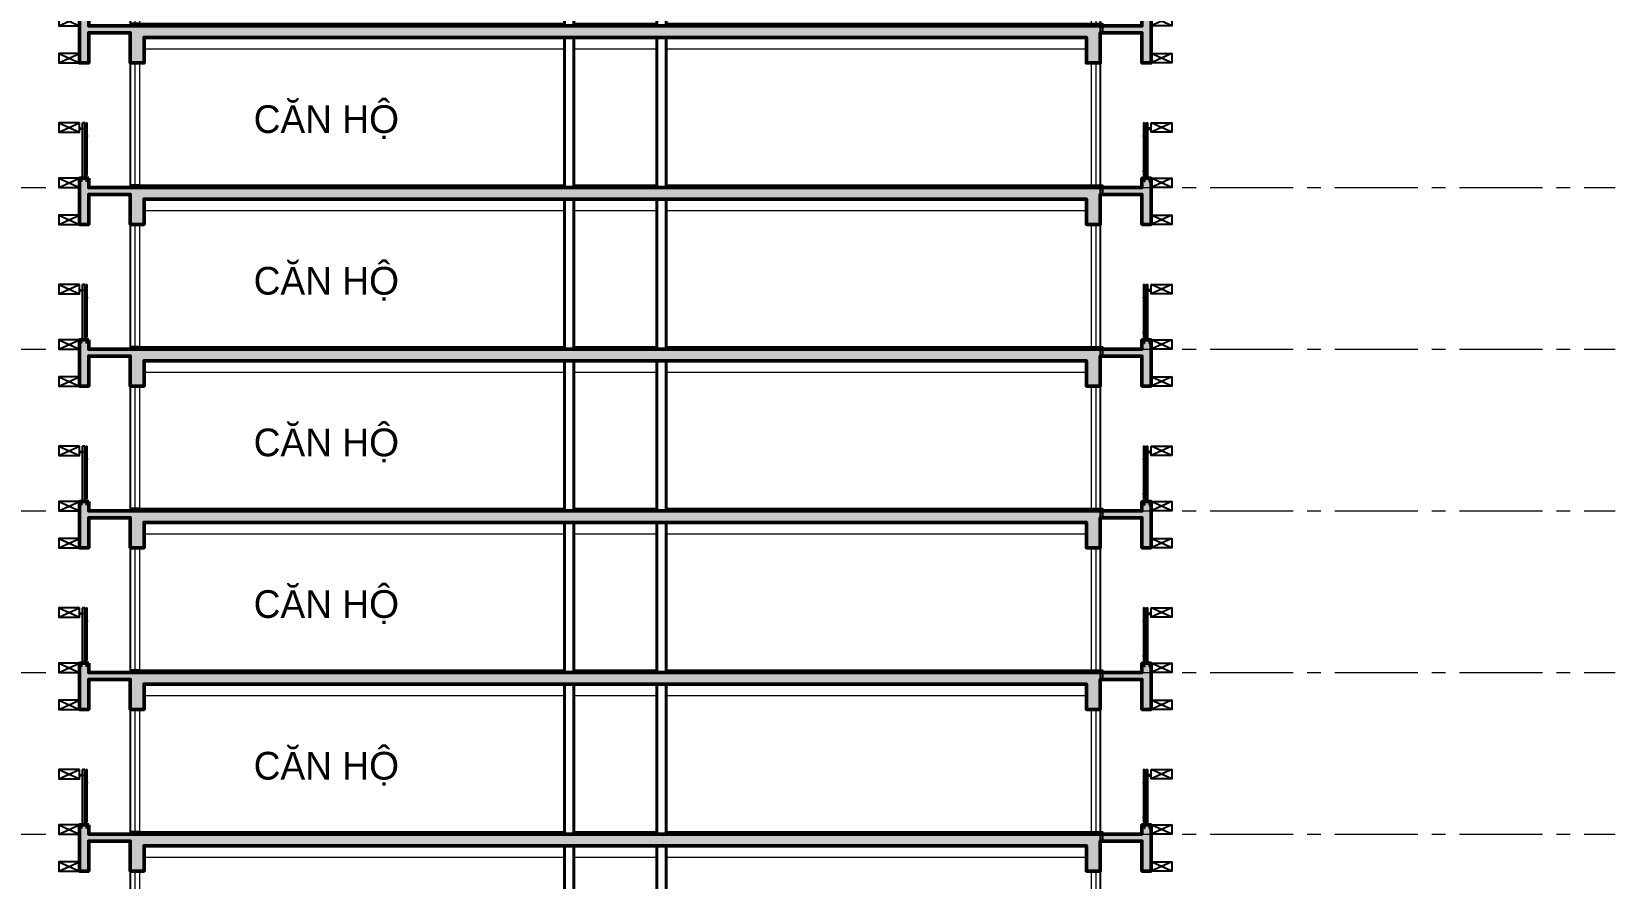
# Model space of a CAD drawing. Header units: millimetres. Extents: x 573003 to 1294762, y -9906 to 413061.
# Drawn here: x 656481 to 690765, y 119519 to 137851 of the extents above; entities that cross this region are included whole.
import ezdxf
from ezdxf.xclip import XClip

# ---------------------------------------------------------------- set-up
doc = ezdxf.new("R2010")
doc.units = ezdxf.units.MM
doc.header["$MEASUREMENT"] = 0
doc.linetypes.add('HIDDEN', pattern=[0.375, 0.25, -0.125])
doc.linetypes.add('IMPORT-CE', pattern=[135, 90, -15, 15, -15])
for name, color, linetype in [('A-ANNO-DIMS', 50, 'Continuous'), ('A-ANNO-ROOM', 50, 'Continuous'), ('A-ELEV-13FINE', 8, 'Continuous'), ('A-ELEV-15FINE', 1, 'Continuous'), ('A-ELEV-18LIGHT', 135, 'Continuous'), ('A-ELEV-40HEAVY', 90, 'Continuous'), ('A-ELEV-PATT 3', 251, 'Continuous'), ('A-GRID-01$0$A-ANNO-DIMS', 50, 'Continuous'), ('A-STRUCT-OTLN', 3, 'Continuous'), ('A-WALL-PATT', 251, 'Continuous'), ('HBA-DW-WIN', 1, 'Continuous')]:
    doc.layers.add(name, color=color, linetype=linetype)
for name, color, linetype, lineweight in [('KT-Net cat', 1, 'Continuous', 40), ('KT-Net cot', 2, 'Continuous', 50), ('KT-Net manh', 251, 'Continuous', 13), ('KT-Net thay', 7, 'Continuous', 25), ('KT-Net truc', 18, 'Continuous', 15)]:
    doc.layers.add(name, color=color, linetype=linetype, lineweight=lineweight)
doc.styles.add('HBA-Text', font='GOTHIC.TTF')

# ---------------------------------------------------------------- blocks, each defined once
blk = doc.blocks.new('1')
at = {"layer": 'A-GRID-01$0$A-ANNO-DIMS'}
for p, q in [((-85207, -52456), (-84757, -52256)), ((-85207, -52256), (-84757, -52456))]:
    blk.add_line(p, q, dxfattribs=at)
at = {"layer": 'A-GRID-01$0$A-ANNO-DIMS', "elevation": 0}
blk.add_lwpolyline([(-84757, -52256), (-85207, -52256), (-85207, -52456), (-84757, -52456)], close=True, dxfattribs=at)
blk = doc.blocks.new('Apart Typ Floor')
at = {"layer": 'A-WALL-PATT'}
h = blk.add_hatch(color=256, dxfattribs=at)
h.dxf.hatch_style = 1
h.paths.add_polyline_path([(-900, 200), (-1100, 200), (-1100, -800), (-900, -800), (-900, -150), (0, -150), (0, -800), (300, -800), (300, -250), (20700, -250), (20700, -800), (21000, -800), (21000, -150), (21900, -150), (21900, -800), (22100, -800), (22100, 200), (21900, 200), (21900, 0), (-900, 0)])
at = {"layer": 'A-ANNO-DIMS'}
for points in [[(-1032, 200), (-1032, 1400)], [(-982, 200), (-982, 1400)], [(21982, 200), (21982, 1400)], [(22032, 200), (22032, 1400)]]:
    blk.add_lwpolyline(points, dxfattribs=at)
for points in [[(-914, 200), (-1100, 200), (-1100, 188), (-914, 188)], [(21914, 200), (22100, 200), (22100, 188), (21914, 188)]]:
    blk.add_lwpolyline(points, close=True, dxfattribs=at)
at = {"layer": 'A-ELEV-13FINE'}
for points in [[(0, 50), (9400, 50)], [(100, 0), (100, 0)], [(9600, 50), (11400, 50)], [(11600, 50), (21050, 50), (21050, -150)]]:
    blk.add_lwpolyline(points, dxfattribs=at)
at = {"layer": 'A-ELEV-15FINE', "linetype": 'Continuous'}
for points in [[(-982, 1120), (-957, 1120)], [(-982, 1110), (-957, 1110)], [(21982, 1120), (21957, 1120)], [(21982, 1110), (21957, 1110)], [(-982, 365), (-957, 365)], [(-982, 355), (-957, 355)], [(21982, 365), (21957, 365)], [(21982, 355), (21957, 355)]]:
    blk.add_lwpolyline(points, dxfattribs=at)
at = {"layer": 'A-ELEV-15FINE', "linetype": 'Continuous', "elevation": 0}
for points in [[(-934, 1103), (-937, 1103), (-937, 1128), (-934, 1128)], [(21934, 1103), (21937, 1103), (21937, 1128), (21934, 1128)], [(-934, 373), (-937, 373), (-937, 348), (-934, 348)], [(21934, 373), (21937, 373), (21937, 348), (21934, 348)]]:
    blk.add_lwpolyline(points, close=True, dxfattribs=at)
at = {"layer": 'A-ELEV-15FINE'}
for points in [[(-1072, 205), (-1050, 205), (-1050, 200), (-1072, 200)], [(-942, 205), (-964, 205), (-964, 200), (-942, 200)], [(21942, 205), (21964, 205), (21964, 200), (21942, 200)], [(22072, 205), (22050, 205), (22050, 200), (22072, 200)]]:
    blk.add_lwpolyline(points, close=True, dxfattribs=at)
at = {"layer": 'A-ELEV-15FINE', "elevation": 0}
for points in [[(-1065, 205), (-1065, 208), (-1057, 208), (-1057, 205)], [(-949, 205), (-949, 208), (-958, 208), (-958, 205)], [(21949, 205), (21949, 208), (21958, 208), (21958, 205)], [(22065, 205), (22065, 208), (22057, 208), (22057, 205)]]:
    blk.add_lwpolyline(points, dxfattribs=at)
at = {"layer": 'A-ELEV-15FINE', "linetype": 'HIDDEN', "elevation": 0}
for points in [[(-1057, 200), (-1057, 123), (-1065, 123), (-1065, 200)], [(-958, 200), (-958, 123), (-949, 123), (-949, 200)], [(21958, 200), (21958, 123), (21949, 123), (21949, 200)], [(22057, 200), (22057, 123), (22065, 123), (22065, 200)]]:
    blk.add_lwpolyline(points, dxfattribs=at)
at = {"layer": 'A-ELEV-18LIGHT', "elevation": 0}
for points in [[(-937, 265), (-942, 260), (-952, 260), (-957, 265), (-957, 1395), (-952, 1400), (-942, 1400), (-937, 1395), (-937, 265)], [(21937, 265), (21942, 260), (21952, 260), (21957, 265), (21957, 1395), (21952, 1400), (21942, 1400), (21937, 1395), (21937, 265)]]:
    blk.add_lwpolyline(points, dxfattribs=at)
at = {"layer": 'A-ELEV-40HEAVY'}
for p, q in [((-1100, 200), (-1100, 0)), ((-900, 200), (-1100, 200)), ((-900, 0), (-900, 200)), ((21900, 0), (21900, 200)), ((21900, 200), (22100, 200)), ((22100, 200), (22100, 0)), ((-900, -150), (0, -150)), ((21900, -150), (21000, -150))]:
    blk.add_line(p, q, dxfattribs=at)
for points in [[(-1100, 0), (-1100, 0), (-1100, 0), (-1100, -800), (-900, -800), (-900, -150)], [(0, 0), (0, 0)], [(21000, 0), (21000, 0)], [(22100, 0), (22100, 0), (22100, 0), (22100, -800), (21900, -800), (21900, -150)], [(0, -150), (0, -800), (300, -800), (300, -250)], [(21000, -150), (21000, -800), (20700, -800), (20700, -250)]]:
    blk.add_lwpolyline(points, dxfattribs=at)
at = {"layer": 'A-ELEV-PATT 3', "linetype": 'Continuous'}
for p, q in [((-954, 261), (-954, 1399)), ((-947, 260), (-947, 1400)), ((-941, 261), (-941, 1399)), ((21941, 261), (21941, 1399)), ((21947, 260), (21947, 1400)), ((21954, 261), (21954, 1399))]:
    blk.add_line(p, q, dxfattribs=at)
at = {"layer": 'A-GRID-01$0$A-ANNO-DIMS'}
for p, q in [((-982, 1400), (-1032, 1400)), ((21982, 1400), (22032, 1400))]:
    blk.add_line(p, q, dxfattribs=at)
for points in [[(-1100, 1265), (-1100, 1285), (-1032, 1285), (-1032, 1265)], [(22100, 1265), (22100, 1285), (22032, 1285), (22032, 1265)]]:
    blk.add_lwpolyline(points, close=True, dxfattribs=at)
at = {"layer": 'A-STRUCT-OTLN'}
for p, q in [((-900, 0), (0, 0)), ((21900, 0), (21000, 0))]:
    blk.add_line(p, q, dxfattribs=at)
for points in [[(-1100, -150), (-1100, -150), (-1100, 0)], [(0, 0), (21000, 0), (21000, -150)], [(0, -150), (-900, -150)], [(20700, -250), (300, -250)]]:
    blk.add_lwpolyline(points, dxfattribs=at)
at = {"layer": 'HBA-DW-WIN', "ltscale": 5}
for points in [[(200, 50), (0, 50), (0, 0), (200, 0)], [(20800, 50), (21000, 50), (21000, 0), (20800, 0)]]:
    blk.add_lwpolyline(points, close=True, dxfattribs=at)
at = {"layer": 'KT-Net cat'}
for points in [[(9400, 3250), (9400, 0)], [(9600, 3250), (9600, 0)], [(11400, 3250), (11400, 0)], [(11600, 3250), (11600, 0)]]:
    blk.add_lwpolyline(points, dxfattribs=at)
at = {"layer": 'KT-Net cot'}
blk.add_lwpolyline([(-900, 200), (-1100, 200), (-1100, -800), (-900, -800), (-900, -150), (0, -150), (0, -800), (300, -800), (300, -250), (20700, -250), (20700, -800), (21000, -800), (21000, -150), (21900, -150), (21900, -800), (22100, -800), (22100, 200), (21900, 200), (21900, 0), (-900, 0)], close=True, dxfattribs=at)
at = {"layer": 'KT-Net manh', "ltscale": 1500}
for p, q in [((300, 3000), (9400, 3000)), ((9600, 3000), (11400, 3000)), ((11600, 3000), (20700, 3000))]:
    blk.add_line(p, q, dxfattribs=at)
at = {"layer": 'KT-Net manh'}
for p, q in [((200, 2700), (200, 0)), ((20800, 2700), (20800, 0))]:
    blk.add_line(p, q, dxfattribs=at)
for points in [[(100, 2700), (100, 50)], [(20900, 2700), (20900, 50)]]:
    blk.add_lwpolyline(points, dxfattribs=at)
at = {"layer": 'KT-Net thay'}
blk.add_line((21000, 3250), (21000, 0), dxfattribs=at)
blk.add_lwpolyline([(0, 3250), (0, 0)], dxfattribs=at)
at = {"layer": 'A-GRID-01$0$A-ANNO-DIMS'}
for p in [(83657, 53656), (83657, 52456), (83657, 51656)]:
    blk.add_blockref('1', p, dxfattribs=at)
at = {"layer": 'A-GRID-01$0$A-ANNO-DIMS', "xscale": -1}
for p in [(-62657, 53656), (-62657, 52456), (-62657, 51656)]:
    blk.add_blockref('1', p, dxfattribs=at)
blk = doc.blocks.new('Levels')
at = {"layer": 'KT-Net truc', "linetype": 'IMPORT-CE', "ltscale": 20, "elevation": 0}
for points in [[(-7437.9, 120000), (6189, 120000)], [(-7437.9, 116500), (6189, 116500)], [(-7437.9, 113000), (6189, 113000)], [(-7437.9, 109500), (6189, 109500)], [(-7437.9, 106000), (6189, 106000)]]:
    blk.add_lwpolyline(points, dxfattribs=at)
blk = doc.blocks.new('A$C52FE36A4')
at = {"layer": 'A-ANNO-ROOM', "ltscale": 800, "extrusion": (2.65424e-07, 1.15182e-05, 1), "insert": (1743, 960, 4), "char_height": 600, "width": 6000, "attachment_point": 2, "text_direction": (1, 0, 0), "style": 'HBA-Text'}
blk.add_mtext('CĂN H{\\fArial|b0|i0|c0|p34;Ộ}', dxfattribs=at)

msp = doc.modelspace()

# ---------------------------------------------------------------- linework, layer by layer
at = {"layer": 'KT-Net truc', "linetype": 'IMPORT-CE', "ltscale": 20}
for p, q in [((573990.5, 134475.6, 0), (690764.9, 134475.6, 0)), ((573990.5, 130975.6, 0), (690764.9, 130975.6, 0)), ((573990.5, 127475.6, 0), (690764.9, 127475.6, 0)), ((573990.5, 123975.6, 0), (690764.9, 123975.6, 0)), ((573990.5, 120475.6, 0), (690764.9, 120475.6, 0))]:
    msp.add_line(p, q, dxfattribs=at)

# ---------------------------------------------------------------- block references
at = {"layer": 'A-ANNO-ROOM'}
for p in [(661118.5, 135297.4), (661118.5, 131797.4), (661118.5, 128297.4), (661118.5, 124797.4), (661118.5, 121297.4)]:
    msp.add_blockref('A$C52FE36A4', p, dxfattribs=at)
at = {"layer": 'A-WALL-PATT'}
ref = msp.add_blockref('Levels', (653502.6, 14475.6, 0), dxfattribs=at)
XClip(ref).set_block_clipping_path([(-19282.2316047037, -19213.4142947759), (-1742.8393161013, 140216.6709211473)])
at = {"layer": 'KT-Net cot'}
for p in [(658615.5, 137975.6, 0), (658615.5, 134475.6, 0), (658615.5, 130975.6, 0), (658615.5, 127475.6, 0), (658615.5, 123975.6, 0), (658615.5, 120475.6, 0), (658615.5, 116975.6, 0)]:
    msp.add_blockref('Apart Typ Floor', p, dxfattribs=at)

doc.saveas('drawing.dxf')
